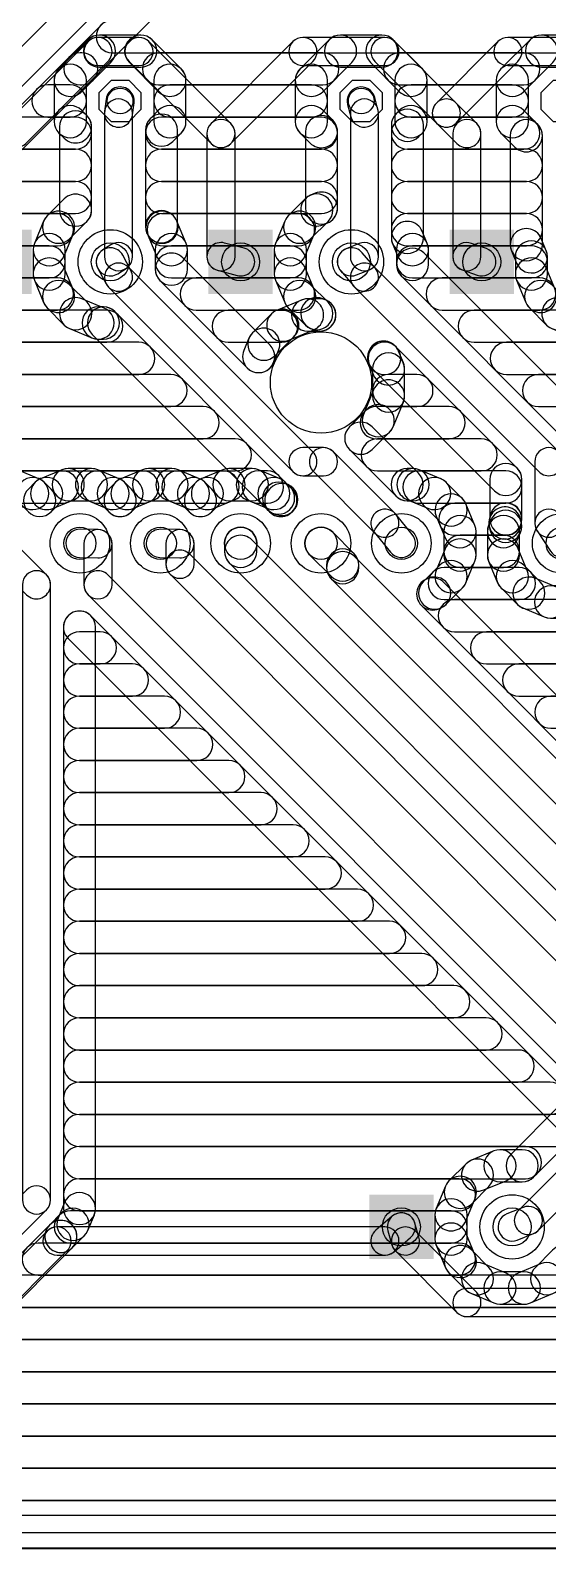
# Model space of a CAD drawing. Extents: x 0 to 108, y 0 to 85.
# Drawn here: x 59.39 to 75.74, y 0 to 47.95 of the extents above; entities that cross this region are included whole.
import ezdxf

# ---------------------------------------------------------------- set-up
doc = ezdxf.new("R2010")
doc.units = 0
for name, color, linetype in [('16', 174, 'CONTINUOUS'), ('17', 94, 'CONTINUOUS'), ('20', 178, 'CONTINUOUS'), ('44', 250, 'CONTINUOUS')]:
    doc.layers.add(name, color=color, linetype=linetype)

# ---------------------------------------------------------------- blocks, each defined once
blk = doc.blocks.new('ROUNDP')
blk.add_circle((0, 0), 0.5)
blk = doc.blocks.new('SQUAREP')
blk.add_solid([(-0.5, -0.5), (0.5, -0.5), (-0.5, 0.5), (0.5, 0.5)])
blk = doc.blocks.new('OCTAGONP')
blk.add_lwpolyline([(-0.5, -0.2071), (-0.5, 0.2071), (-0.2071, 0.5), (0.2071, 0.5), (0.5, 0.2071), (0.5, -0.2071), (0.2071, -0.5), (-0.2071, -0.5)], close=True)

msp = doc.modelspace()

# ---------------------------------------------------------------- linework, layer by layer
at = {"layer": '16'}
for points in [[(54.0734, 41.1385), (62.4935, 49.5586, 1), (61.8649, 50.1872), (53.4448, 41.7671, 1)], [(55.2703, 40.3238), (63.6904, 48.7439, 1), (62.972, 49.4624), (54.5519, 41.0423, 1)], [(61.9801, 47.244), (93.2053, 47.244, 1), (93.2053, 48.26), (61.9801, 48.26, 1)], [(59.255, 44.377), (61.8458, 46.9678, 1), (61.2172, 47.5964), (58.6264, 45.0056, 1)], [(61.2185, 47.654), (60.296, 46.7315, 1), (61.0144, 46.0131), (61.9369, 46.9356, 1)], [(62.8823, 47.8028), (61.5777, 47.8028, 1), (61.5777, 46.7868), (62.8823, 46.7868, 1)], [(61.5315, 46.8376), (62.8269, 46.8376, 1), (62.8269, 47.7266), (61.5315, 47.7266, 1)], [(64.164, 46.7315), (63.2415, 47.654, 1), (62.5231, 46.9356), (63.4456, 46.0131, 1)], [(62.5126, 46.9678), (65.1034, 44.377, 1), (65.732, 45.0056), (63.1412, 47.5964, 1)], [(65.732, 44.377), (68.3228, 46.9678, 1), (67.6942, 47.5964), (65.1034, 45.0056, 1)], [(68.0085, 46.8376), (70.5993, 46.8376, 1), (70.5993, 47.7266), (68.0085, 47.7266, 1)], [(68.8385, 47.654), (67.916, 46.7315, 1), (68.6344, 46.0131), (69.5569, 46.9356, 1)], [(70.5023, 47.8028), (69.1977, 47.8028, 1), (69.1977, 46.7868), (70.5023, 46.7868, 1)], [(71.784, 46.7315), (70.8615, 47.654, 1), (70.1431, 46.9356), (71.0656, 46.0131, 1)], [(70.285, 46.9678), (72.2281, 45.0247, 1), (72.8567, 45.6533), (70.9136, 47.5964, 1)], [(72.8567, 45.0247), (74.7998, 46.9678, 1), (74.1712, 47.5964), (72.2281, 45.6533, 1)], [(74.4855, 46.8376), (77.0763, 46.8376, 1), (77.0763, 47.7266), (74.4855, 47.7266, 1)], [(75.1885, 47.654), (74.266, 46.7315, 1), (74.9844, 46.0131), (75.9069, 46.9356, 1)], [(76.8523, 47.8028), (75.5477, 47.8028, 1), (75.5477, 46.7868), (76.8523, 46.7868, 1)], [(60.9641, 46.228), (61.0189, 46.228, 1), (61.0189, 47.244), (60.9641, 47.244, 1)], [(63.4411, 46.228), (68.6389, 46.228, 1), (68.6389, 47.244), (63.4411, 47.244, 1)], [(71.0611, 46.228), (74.9889, 46.228, 1), (74.9889, 47.244), (71.0611, 47.244, 1)], [(60.1472, 46.3723), (60.1472, 45.0677, 1), (61.1632, 45.0677), (61.1632, 46.3723, 1)], [(64.3128, 45.0677), (64.3128, 46.3723, 1), (63.2968, 46.3723), (63.2968, 45.0677, 1)], [(67.7672, 46.3723), (67.7672, 45.0677, 1), (68.7832, 45.0677), (68.7832, 46.3723, 1)], [(71.9328, 45.0677), (71.9328, 46.3723, 1), (70.9168, 46.3723), (70.9168, 45.0677, 1)], [(74.1172, 46.3723), (74.1172, 45.0677, 1), (75.1332, 45.0677), (75.1332, 46.3723, 1)], [(59.9481, 45.212), (60.6552, 45.212, 1), (60.6552, 46.228), (59.9481, 46.228, 1)], [(62.6198, 45.2803), (62.6706, 45.6613, 1), (61.7894, 45.7787), (61.7386, 45.3977, 1)], [(63.8048, 45.212), (68.2752, 45.212, 1), (68.2752, 46.228), (63.8048, 46.228, 1)], [(70.3811, 45.4535), (70.2795, 45.8345, 1), (69.4205, 45.6055), (69.5221, 45.2245, 1)], [(71.4248, 45.212), (74.6252, 45.212, 1), (74.6252, 46.228), (71.4248, 46.228, 1)], [(60.296, 44.7085), (60.4611, 44.5434, 1), (61.1795, 45.2618), (61.0144, 45.4269, 1)], [(62.6237, 40.8051), (62.6237, 45.339, 1), (61.7347, 45.339), (61.7347, 40.8051, 1)], [(63.8973, 44.4418), (64.164, 44.7085, 1), (63.4456, 45.4269), (63.1789, 45.1602, 1)], [(67.916, 44.7085), (68.2335, 44.391, 1), (68.9519, 45.1094), (68.6344, 45.4269, 1)], [(70.3961, 40.8051), (70.3961, 45.339, 1), (69.5071, 45.339), (69.5071, 40.8051, 1)], [(71.6697, 44.5942), (71.784, 44.7085, 1), (71.0656, 45.4269), (70.9513, 45.3126, 1)], [(72.2281, 45.0247), (72.8758, 44.377, 1), (73.5044, 45.0056), (72.8567, 45.6533, 1)], [(74.266, 44.7085), (74.7105, 44.264, 1), (75.4289, 44.9824), (74.9844, 45.4269, 1)], [(58.9321, 44.196), (60.8203, 44.196, 1), (60.8203, 45.212), (58.9321, 45.212, 1)], [(60.3123, 44.9026), (60.3123, 42.2703, 1), (61.3283, 42.2703), (61.3283, 44.9026, 1)], [(64.0461, 41.7519), (64.0461, 44.801, 1), (63.0301, 44.801), (63.0301, 41.7519, 1)], [(63.5381, 44.196), (68.5927, 44.196, 1), (68.5927, 45.212), (63.5381, 45.212, 1)], [(64.9732, 44.6913), (64.9732, 40.8051, 1), (65.8622, 40.8051), (65.8622, 44.6913, 1)], [(68.0847, 44.7502), (68.0847, 42.3371, 1), (69.1007, 42.3371), (69.1007, 44.7502, 1)], [(71.8185, 41.41), (71.8185, 44.9534, 1), (70.8025, 44.9534), (70.8025, 41.41, 1)], [(71.3105, 44.196), (74.9889, 44.196, 1), (74.9889, 45.212), (71.3105, 45.212, 1)], [(72.7456, 44.6913), (72.7456, 40.8051, 1), (73.6346, 40.8051), (73.6346, 44.6913, 1)], [(74.5617, 44.6232), (74.5617, 41.1825, 1), (75.5777, 41.1825), (75.5777, 44.6232, 1)], [(57.9161, 43.18), (60.8203, 43.18, 1), (60.8203, 44.196), (57.9161, 44.196, 1)], [(63.5381, 43.18), (68.5927, 43.18, 1), (68.5927, 44.196), (63.5381, 44.196, 1)], [(71.3105, 43.18), (75.0697, 43.18, 1), (75.0697, 44.196), (71.3105, 44.196, 1)], [(56.9001, 42.164), (60.8203, 42.164, 1), (60.8203, 43.18), (56.9001, 43.18, 1)], [(63.5381, 42.164), (68.5927, 42.164, 1), (68.5927, 43.18), (63.5381, 43.18, 1)], [(71.3105, 42.164), (75.0697, 42.164, 1), (75.0697, 43.18), (71.3105, 43.18, 1)], [(60.4611, 42.6295), (59.9243, 42.0927, 1), (60.6427, 41.3743), (61.1795, 41.9111, 1)], [(68.0873, 42.6357), (67.5443, 42.0927, 1), (68.2627, 41.3743), (68.8057, 41.9173, 1)], [(68.3983, 42.8064), (68.2521, 42.7458, 1), (68.6409, 41.8072), (68.7871, 41.8677, 1)], [(59.8142, 41.9279), (59.5203, 41.2184, 1), (60.4589, 40.8296), (60.7528, 41.5391, 1)], [(63.9157, 42.0927), (63.8973, 42.1111, 1), (63.1789, 41.3927), (63.1973, 41.3743, 1)], [(64.3197, 41.2184), (64.0258, 41.9279, 1), (63.0872, 41.5391), (63.3811, 40.8296, 1)], [(67.4342, 41.9279), (67.1403, 41.2184, 1), (68.0789, 40.8296), (68.3728, 41.5391, 1)], [(55.8841, 41.148), (60.2514, 41.148, 1), (60.2514, 42.164), (55.8841, 42.164, 1)], [(63.5886, 41.148), (67.8714, 41.148, 1), (67.8714, 42.164), (63.5886, 42.164, 1)], [(71.3105, 41.148), (75.0697, 41.148, 1), (75.0697, 42.164), (71.3105, 42.164, 1)], [(71.9397, 41.2184), (71.7798, 41.6044, 1), (70.8412, 41.2156), (71.0011, 40.8296, 1)], [(59.4816, 41.024), (59.4816, 40.256, 1), (60.4976, 40.256), (60.4976, 41.024, 1)], [(61.9404, 41.18), (61.6812, 41.0149, 1), (62.1588, 40.2651), (62.418, 40.4302, 1)], [(64.3584, 40.408), (64.3584, 41.024, 1), (63.3424, 41.024), (63.3424, 40.408, 1)], [(65.3037, 40.3755), (65.926, 40.2104, 1), (66.154, 41.0696), (65.5317, 41.2347, 1)], [(67.1016, 41.024), (67.1016, 40.256, 1), (68.1176, 40.256), (68.1176, 41.024, 1)], [(69.7861, 41.2176), (69.3745, 41.0525, 1), (69.7055, 40.2275), (70.1171, 40.3926, 1)], [(71.9784, 40.5604), (71.9784, 41.024, 1), (70.9624, 41.024), (70.9624, 40.5604, 1)], [(73.0428, 40.3857), (73.5127, 40.2206, 1), (73.8073, 41.0594), (73.3374, 41.2245, 1)], [(74.6004, 40.9881), (74.7603, 40.6021, 1), (75.6989, 40.9909), (75.539, 41.3769, 1)], [(74.7216, 40.7965), (74.7216, 40.256, 1), (75.7376, 40.256), (75.7376, 40.7965, 1)], [(54.8681, 40.132), (59.9896, 40.132, 1), (59.9896, 41.148), (54.8681, 41.148, 1)], [(59.5203, 40.0616), (59.8142, 39.3521, 1), (60.7528, 39.7409), (60.4589, 40.4504, 1)], [(62.5708, 40.3677), (62.3116, 40.8503, 1), (61.5284, 40.4297), (61.7876, 39.9471, 1)], [(63.8504, 40.132), (67.6096, 40.132, 1), (67.6096, 41.148), (63.8504, 41.148, 1)], [(66.9691, 38.0077), (64.2096, 40.7672, 1), (63.4912, 40.0488), (66.2507, 37.2893, 1)], [(67.1403, 40.0616), (67.4342, 39.3521, 1), (68.3728, 39.7409), (68.0789, 40.4504, 1)], [(70.2898, 40.4458), (69.8782, 40.9284, 1), (69.2018, 40.3516), (69.6134, 39.869, 1)], [(71.4704, 40.132), (75.2296, 40.132, 1), (75.2296, 41.148), (71.4704, 41.148, 1)], [(77.2921, 35.4571), (71.8296, 40.9196, 1), (71.1112, 40.2012), (76.5737, 34.7386, 1)], [(74.7603, 40.0616), (75.0542, 39.3521, 1), (75.9928, 39.7409), (75.6989, 40.4504, 1)], [(61.8649, 39.8431), (67.6942, 34.0138, 1), (68.3228, 34.6424), (62.4935, 40.4717, 1)], [(69.6373, 39.8431), (75.4666, 34.0138, 1), (76.0952, 34.6424), (70.2659, 40.4717, 1)], [(53.2044, 39.116), (60.2514, 39.116, 1), (60.2514, 40.132), (53.2044, 40.132, 1)], [(59.9243, 39.1873), (60.4673, 38.6443, 1), (61.1857, 39.3627), (60.6427, 39.9057, 1)], [(64.6344, 39.116), (67.8714, 39.116, 1), (67.8714, 40.132), (64.6344, 40.132, 1)], [(67.5443, 39.1873), (68.0873, 38.6443, 1), (68.8057, 39.3627), (68.2627, 39.9057, 1)], [(72.4068, 39.116), (75.4914, 39.116, 1), (75.4914, 40.132), (72.4068, 40.132, 1)], [(75.1643, 39.1873), (75.7073, 38.6443, 1), (76.4257, 39.3627), (75.8827, 39.9057, 1)], [(60.6321, 38.5342), (61.3416, 38.2403, 1), (61.7304, 39.1789), (61.0209, 39.4728, 1)], [(67.9612, 39.4327), (67.1771, 39.1079, 1), (67.5659, 38.1693), (68.35, 38.4941, 1)], [(68.5433, 39.4714), (68.1556, 39.4714, 1), (68.1556, 38.4554), (68.5433, 38.4554, 1)], [(68.2521, 38.5341), (68.3489, 38.4941, 1), (68.7377, 39.4327), (68.6409, 39.4728, 1)], [(75.8721, 38.5342), (76.5816, 38.2403, 1), (76.9704, 39.1789), (76.2609, 39.4728, 1)], [(52.1884, 38.1), (61.8068, 38.1, 1), (61.8068, 39.116), (52.1884, 39.116, 1)], [(61.536, 38.2016), (61.7052, 38.2016, 1), (61.7052, 39.2176), (61.536, 39.2176, 1)], [(61.346, 38.3504), (66.8795, 32.8169, 1), (67.598, 33.5353), (62.0644, 39.0688, 1)], [(65.6504, 38.1), (67.3409, 38.1, 1), (67.3409, 39.116), (65.6504, 39.116, 1)], [(67.0123, 38.9978), (66.4122, 38.3977, 1), (67.1306, 37.6793), (67.7307, 38.2794, 1)], [(73.4228, 38.1), (77.0128, 38.1, 1), (77.0128, 39.116), (73.4228, 39.116, 1)], [(66.3021, 38.2329), (66.1405, 37.8429, 1), (67.0792, 37.4541), (67.2407, 37.8441, 1)], [(51.1724, 37.084), (62.8228, 37.084, 1), (62.8228, 38.1), (51.1724, 38.1, 1)], [(71.1827, 37.4488), (71.0275, 37.8234, 1), (70.0889, 37.4346), (70.2441, 37.06, 1)], [(70.199, 37.2698), (74.0628, 33.406, 1), (74.7812, 34.1244), (70.9174, 37.9882, 1)], [(70.5735, 37.084), (70.5952, 37.084, 1), (70.5952, 38.1), (70.5735, 38.1, 1)], [(74.4388, 37.084), (77.0128, 37.084, 1), (77.0128, 38.1), (74.4388, 38.1, 1)], [(71.2214, 36.4056), (71.2214, 37.2544, 1), (70.2054, 37.2544), (70.2054, 36.4056, 1)], [(50.1564, 36.068), (63.8388, 36.068, 1), (63.8388, 37.084), (50.1564, 37.084, 1)], [(70.7134, 36.068), (71.6112, 36.068, 1), (71.6112, 37.084), (70.7134, 37.084, 1)], [(75.4548, 36.068), (77.0128, 36.068, 1), (77.0128, 37.084), (75.4548, 37.084, 1)], [(70.8579, 35.4271), (71.1827, 36.2112, 1), (70.2441, 36.6), (69.9193, 35.8159, 1)], [(51.751, 35.052), (64.8548, 35.052, 1), (64.8548, 36.068), (51.751, 36.068, 1)], [(70.1958, 34.7103), (70.7478, 35.2623, 1), (70.0294, 35.9807), (69.4774, 35.4287, 1)], [(70.3271, 35.052), (72.6272, 35.052, 1), (72.6272, 36.068), (70.3271, 36.068, 1)], [(71.6611, 33.9634), (70.1958, 35.4287, 1), (69.4774, 34.7103), (70.9427, 33.245, 1)], [(52.6563, 34.036), (65.8708, 34.036, 1), (65.8708, 35.052), (52.6563, 35.052, 1)], [(70.3621, 34.036), (73.6432, 34.036, 1), (73.6432, 35.052), (70.3621, 35.052, 1)], [(68.0085, 33.8836), (68.6562, 33.8836, 1), (68.6562, 34.7726), (68.0085, 34.7726, 1)], [(68.3419, 34.0138), (70.285, 32.0707, 1), (70.9136, 32.6993), (68.9705, 34.6424, 1)], [(75.3364, 34.3281), (75.3364, 32.385, 1), (76.2254, 32.385), (76.2254, 34.3281, 1)], [(59.6647, 33.7912), (58.9832, 34.0735, 1), (58.5944, 33.1349), (59.2759, 32.8526, 1)], [(60.3968, 34.0735), (59.7153, 33.7912, 1), (60.1041, 32.8526), (60.7856, 33.1349, 1)], [(61.3288, 34.1122), (60.5912, 34.1122, 1), (60.5912, 33.0962), (61.3288, 33.0962, 1)], [(62.2047, 33.7912), (61.5232, 34.0735, 1), (61.1344, 33.1349), (61.8159, 32.8526, 1)], [(62.9368, 34.0735), (62.2553, 33.7912, 1), (62.6441, 32.8526), (63.3256, 33.1349, 1)], [(63.8688, 34.1122), (63.1312, 34.1122, 1), (63.1312, 33.0962), (63.8688, 33.0962, 1)], [(64.7447, 33.7912), (64.0632, 34.0735, 1), (63.6744, 33.1349), (64.3559, 32.8526, 1)], [(65.4768, 34.0735), (64.7953, 33.7912, 1), (65.1841, 32.8526), (65.8656, 33.1349, 1)], [(66.4088, 34.1122), (65.6712, 34.1122, 1), (65.6712, 33.0962), (66.4088, 33.0962, 1)], [(67.2847, 33.7912), (66.6032, 34.0735, 1), (66.2144, 33.1349), (66.8959, 32.8526, 1)], [(71.4888, 34.1122), (71.3019, 34.1122, 1), (71.3019, 33.0962), (71.4888, 33.0962, 1)], [(72.3647, 33.7912), (71.6832, 34.0735, 1), (71.2944, 33.1349), (71.9759, 32.8526, 1)], [(73.914, 33.7652), (73.914, 32.5227, 1), (74.93, 32.5227), (74.93, 33.7652, 1)], [(58.9728, 33.02), (60.4072, 33.02, 1), (60.4072, 34.036), (58.9728, 34.036, 1)], [(60.0492, 33.4614), (59.8295, 33.6811, 1), (59.1111, 32.9627), (59.3308, 32.743, 1)], [(59.5505, 33.6811), (59.3308, 33.4614, 1), (60.0492, 32.743), (60.2689, 32.9627, 1)], [(61.5128, 33.02), (62.9472, 33.02, 1), (62.9472, 34.036), (61.5128, 34.036, 1)], [(62.5892, 33.4614), (62.3695, 33.6811, 1), (61.6511, 32.9627), (61.8708, 32.743, 1)], [(62.0905, 33.6811), (61.8708, 33.4614, 1), (62.5892, 32.743), (62.8089, 32.9627, 1)], [(64.0528, 33.02), (65.4872, 33.02, 1), (65.4872, 34.036), (64.0528, 34.036, 1)], [(65.1292, 33.4614), (64.9095, 33.6811, 1), (64.1911, 32.9627), (64.4108, 32.743, 1)], [(64.6305, 33.6811), (64.4108, 33.4614, 1), (65.1292, 32.743), (65.3489, 32.9627, 1)], [(66.5928, 33.02), (66.8868, 33.02, 1), (66.8868, 34.036), (66.5928, 34.036, 1)], [(67.6692, 33.4614), (67.4495, 33.6811, 1), (66.7311, 32.9627), (66.9508, 32.743, 1)], [(67.0443, 32.7067), (67.147, 32.6642, 1), (67.5357, 33.6029), (67.4331, 33.6454, 1)], [(66.9822, 33.4928), (66.9508, 33.4615, 1), (67.6692, 32.743), (67.7005, 32.7744, 1)], [(71.6728, 33.02), (74.422, 33.02, 1), (74.422, 34.036), (71.6728, 34.036, 1)], [(73.0511, 33.1595), (72.5295, 33.6811, 1), (71.8111, 32.9627), (72.3327, 32.4411, 1)], [(73.4435, 32.3132), (73.1612, 32.9947, 1), (72.2226, 32.6059), (72.5049, 31.9244, 1)], [(70.2556, 32.1032), (70.7763, 31.4682, 1), (71.4637, 32.0318), (70.943, 32.6668, 1)], [(72.8113, 32.004), (74.4198, 32.004, 1), (74.4198, 33.02), (72.8113, 33.02, 1)], [(73.4822, 31.3812), (73.4822, 32.1188, 1), (72.4662, 32.1188), (72.4662, 31.3812, 1)], [(73.9464, 32.482), (73.8765, 32.3132, 1), (74.8151, 31.9244), (74.885, 32.0932, 1)], [(73.8378, 32.1188), (73.8378, 31.3812, 1), (74.8538, 31.3812), (74.8538, 32.1188, 1)], [(73.9243, 32.6247), (73.8977, 32.4948, 1), (74.8931, 32.2909), (74.9197, 32.4208, 1)], [(73.8966, 32.2966), (73.9169, 32.1913, 1), (74.9145, 32.3839), (74.8942, 32.4891, 1)], [(75.4099, 32.1402), (75.829, 31.5052, 1), (76.571, 31.9948), (76.1519, 32.6298, 1)], [(57.9787, 31.423), (59.2741, 30.1276, 1), (59.9027, 30.7562), (58.6073, 32.0516, 1)], [(61.5414, 32.1817), (60.9699, 32.1944, 1), (60.9501, 31.3056), (61.5216, 31.2929, 1)], [(61.976, 30.4419), (61.976, 31.7373, 1), (61.087, 31.7373), (61.087, 30.4419, 1)], [(64.1314, 32.1817), (63.5091, 32.1944, 1), (63.4909, 31.3056), (64.1132, 31.2929, 1)], [(64.5668, 31.0896), (64.5668, 31.7373, 1), (63.6778, 31.7373), (63.6778, 31.0896, 1)], [(66.548, 31.496), (66.548, 31.75, 1), (65.532, 31.75), (65.532, 31.496, 1)], [(69.625, 31.4234), (68.9392, 32.1092, 1), (68.2208, 31.3908), (68.9066, 30.705, 1)], [(78.0832, 20.1712), (66.3992, 31.8552, 1), (65.6808, 31.1368), (77.3648, 19.4528, 1)], [(73.1612, 30.5053), (73.4435, 31.1868, 1), (72.5049, 31.5756), (72.2226, 30.8941, 1)], [(72.9742, 30.988), (74.3458, 30.988, 1), (74.3458, 32.004), (72.9742, 32.004, 1)], [(73.8765, 31.1868), (74.1588, 30.5053, 1), (75.0974, 30.8941), (74.8151, 31.5756, 1)], [(77.3906, 18.4499), (64.4366, 31.4039, 1), (63.808, 30.7753), (76.762, 17.8213, 1)], [(69.7738, 30.982), (69.7738, 31.0642, 1), (68.7578, 31.0642), (68.7578, 30.982, 1)], [(79.017, 21.9492), (69.625, 31.3412, 1), (68.9066, 30.6228), (78.2986, 21.2308, 1)], [(72.5295, 29.8189), (73.0511, 30.3405, 1), (72.3327, 31.0589), (71.8111, 30.5373, 1)], [(74.2689, 30.3405), (74.7905, 29.8189, 1), (75.5089, 30.5373), (74.9873, 31.0589, 1)], [(59.1439, 30.4419), (59.1439, 11.0109, 1), (60.0329, 11.0109), (60.0329, 30.4419, 1)], [(78.686, 13.916), (61.8458, 30.7562, 1), (61.2172, 30.1276), (78.0574, 13.2874, 1)], [(72.4722, 29.972), (74.8478, 29.972, 1), (74.8478, 30.988), (72.4722, 30.988, 1)], [(72.3017, 29.6827), (72.3647, 29.7087, 1), (71.9759, 30.6474), (71.9129, 30.6213, 1)], [(79.6061, 23.3716), (72.4665, 30.5112, 1), (71.7481, 29.7928), (78.8877, 22.6532, 1)], [(74.9553, 29.7088), (75.6368, 29.4265, 1), (76.0256, 30.3651), (75.3441, 30.6474, 1)], [(75.8312, 29.3878), (76.5688, 29.3878, 1), (76.5688, 30.4038), (75.8312, 30.4038, 1)], [(72.7953, 28.956), (92.9599, 28.956, 1), (92.9599, 29.972), (72.7953, 29.972, 1)], [(61.4553, 10.7406), (61.4553, 29.1043, 1), (60.4393, 29.1043), (60.4393, 10.7406, 1)], [(60.5881, 28.7451), (76.0907, 13.2425, 1), (76.8091, 13.9609), (61.3065, 29.4635, 1)], [(60.9473, 27.94), (61.6036, 27.94, 1), (61.6036, 28.956), (60.9473, 28.956, 1)], [(73.8113, 27.94), (91.9439, 27.94, 1), (91.9439, 28.956), (73.8113, 28.956, 1)], [(60.9473, 26.924), (62.6196, 26.924, 1), (62.6196, 27.94), (60.9473, 27.94, 1)], [(74.8273, 26.924), (90.9279, 26.924, 1), (90.9279, 27.94), (74.8273, 27.94, 1)], [(60.9473, 25.908), (63.6356, 25.908, 1), (63.6356, 26.924), (60.9473, 26.924, 1)], [(75.8433, 25.908), (89.9119, 25.908, 1), (89.9119, 26.924), (75.8433, 26.924, 1)], [(60.9473, 24.892), (64.6516, 24.892, 1), (64.6516, 25.908), (60.9473, 25.908, 1)], [(60.9473, 23.876), (65.6676, 23.876, 1), (65.6676, 24.892), (60.9473, 24.892, 1)], [(60.9473, 22.86), (66.6836, 22.86, 1), (66.6836, 23.876), (60.9473, 23.876, 1)], [(60.9473, 21.844), (67.6996, 21.844, 1), (67.6996, 22.86), (60.9473, 22.86, 1)], [(60.9473, 20.828), (68.7156, 20.828, 1), (68.7156, 21.844), (60.9473, 21.844, 1)], [(60.9473, 19.812), (69.7316, 19.812, 1), (69.7316, 20.828), (60.9473, 20.828, 1)], [(60.9473, 18.796), (70.7476, 18.796, 1), (70.7476, 19.812), (60.9473, 19.812, 1)], [(60.9473, 17.78), (71.7636, 17.78, 1), (71.7636, 18.796), (60.9473, 18.796, 1)], [(60.9473, 16.764), (72.7796, 16.764, 1), (72.7796, 17.78), (60.9473, 17.78, 1)], [(60.9473, 15.748), (73.7956, 15.748, 1), (73.7956, 16.764), (60.9473, 16.764, 1)], [(60.9473, 14.732), (74.8116, 14.732, 1), (74.8116, 15.748), (60.9473, 15.748, 1)], [(60.9473, 13.716), (75.8276, 13.716, 1), (75.8276, 14.732), (60.9473, 14.732, 1)], [(76.0907, 13.9609), (74.5794, 12.4496, 1), (75.2978, 11.7312), (76.8091, 13.2425, 1)], [(75.4475, 10.0489), (78.686, 13.2874, 1), (78.0574, 13.916), (74.8189, 10.6775, 1)], [(60.9473, 12.7), (76.0562, 12.7, 1), (76.0562, 13.716), (60.9473, 13.716, 1)], [(60.9473, 11.684), (75.0402, 11.684, 1), (75.0402, 12.7), (60.9473, 12.7, 1)], [(74.0416, 12.5597), (73.3321, 12.2658, 1), (73.7209, 11.3272), (74.4304, 11.6211, 1)], [(74.9386, 12.5984), (74.236, 12.5984, 1), (74.236, 11.5824), (74.9386, 11.5824, 1)], [(73.1673, 12.1557), (72.6243, 11.6127, 1), (73.3427, 10.8943), (73.8857, 11.4373, 1)], [(60.9473, 10.668), (72.9514, 10.668, 1), (72.9514, 11.684), (60.9473, 11.684, 1)], [(72.5142, 11.4479), (72.2203, 10.7384, 1), (73.1589, 10.3496), (73.4528, 11.0591, 1)], [(59.2741, 11.3252), (54.7402, 6.7913, 1), (55.3688, 6.1627), (59.9027, 10.6966, 1)], [(61.2097, 10.0467), (61.4166, 10.5462, 1), (60.478, 10.935), (60.2711, 10.4355, 1)], [(72.1816, 10.544), (72.1816, 9.776, 1), (73.1976, 9.776), (73.1976, 10.544, 1)], [(60.7174, 9.4997), (61.0996, 9.8819, 1), (60.3812, 10.6004), (59.9989, 10.2181, 1)], [(60.6593, 9.652), (72.6896, 9.652, 1), (72.6896, 10.668), (60.6593, 10.668, 1)], [(70.8879, 9.3774), (71.4086, 9.8219, 1), (70.8314, 10.4981), (70.3107, 10.0536, 1)], [(71.6744, 9.8376), (71.5474, 10.2821, 1), (70.6926, 10.0379), (70.8196, 9.5934, 1)], [(74.9696, 10.7765), (74.4564, 10.5733, 1), (74.7836, 9.7467), (75.2968, 9.9499, 1)], [(56.0165, 4.8673), (60.5504, 9.4012, 1), (59.9218, 10.0298), (55.3879, 5.4959, 1)], [(56.1835, 4.9658), (60.7174, 9.4997, 1), (59.9989, 10.2181), (55.465, 5.6842, 1)], [(60.2361, 9.271), (70.5993, 9.271, 1), (70.5993, 10.16), (60.2361, 10.16, 1)], [(60.3582, 9.3509), (60.3582, 9.3509, 1), (60.3582, 10.3669), (60.3582, 10.3669, 1)], [(73.5044, 8.0867), (71.5613, 10.0298, 1), (70.9327, 9.4012), (72.8758, 7.4581, 1)], [(72.2203, 9.5816), (72.5142, 8.8721, 1), (73.4528, 9.2609), (73.1589, 9.9704, 1)], [(59.6433, 8.636), (72.9514, 8.636, 1), (72.9514, 9.652), (59.6433, 9.652, 1)], [(72.6243, 8.7073), (73.1673, 8.1643, 1), (73.8857, 8.8827), (73.3427, 9.4257, 1)], [(76.0727, 8.1643), (76.6157, 8.7073, 1), (75.8973, 9.4257), (75.3543, 8.8827, 1)], [(58.6273, 7.62), (107.0866, 7.62, 1), (107.0866, 8.636), (58.6273, 8.636, 1)], [(73.3321, 8.0542), (74.0416, 7.7603, 1), (74.4304, 8.6989), (73.7209, 8.9928, 1)], [(74.236, 7.7216), (75.004, 7.7216, 1), (75.004, 8.7376), (74.236, 8.7376, 1)], [(75.1984, 7.7603), (75.9079, 8.0542, 1), (75.5191, 8.9928), (74.8096, 8.6989, 1)], [(76.4286, 8.2169), (73.1901, 8.2169, 1), (73.1901, 7.3279), (76.4286, 7.3279, 1)], [(57.6113, 6.604), (107.0866, 6.604, 1), (107.0866, 7.62), (57.6113, 7.62, 1)], [(56.5953, 5.588), (107.0866, 5.588, 1), (107.0866, 6.604), (56.5953, 6.604, 1)], [(0.5334, 4.572), (107.0866, 4.572, 1), (107.0866, 5.588), (0.5334, 5.588, 1)], [(0.5334, 3.556), (107.0866, 3.556, 1), (107.0866, 4.572), (0.5334, 4.572, 1)], [(0.5334, 2.54), (107.0866, 2.54, 1), (107.0866, 3.556), (0.5334, 3.556, 1)], [(0.5334, 1.524), (107.0866, 1.524, 1), (107.0866, 2.54), (0.5334, 2.54, 1)], [(0.5334, 0.508), (107.0866, 0.508, 1), (107.0866, 1.524), (0.5334, 1.524, 1)], [(107.0866, 1.0414), (0.5334, 1.0414, 1), (0.5334, 0.0254), (107.0866, 0.0254, 1)]]:
    msp.add_lwpolyline(points, format="xyb", close=True, dxfattribs=at)
at = {"layer": '20'}
msp.add_line((0, 0), (107.62, 0), dxfattribs=at)
msp.add_circle((68.58, 36.83), 1.6, dxfattribs=at)
at = {"layer": '44'}
for centre, radius in [((62.23, 45.72), 0.4064), ((69.85, 45.72), 0.4064), ((61.92, 40.64), 0.6), ((66.04, 40.64), 0.6), ((69.54, 40.64), 0.6), ((73.66, 40.64), 0.6), ((60.96, 31.75), 0.508), ((63.5, 31.75), 0.508), ((66.04, 31.75), 0.508), ((68.58, 31.75), 0.508), ((71.12, 31.75), 0.508), ((76.2, 31.75), 0.508), ((71.12, 10.16), 0.6), ((74.62, 10.16), 0.6)]:
    msp.add_circle(centre, radius, dxfattribs=at)

# ---------------------------------------------------------------- block references
at = {"layer": '17'}
for name, p, xscale, yscale, rotation in [('OCTAGONP', (62.23, 45.72), 1.3208, 1.3208, 270), ('OCTAGONP', (69.85, 45.72), 1.3208, 1.3208, 270), ('OCTAGONP', (76.2, 45.72), 1.3208, 1.3208, 270), ('ROUNDP', (60.96, 31.75), 1.8796, 1.8796, 90), ('ROUNDP', (63.5, 31.75), 1.8796, 1.8796, 90), ('ROUNDP', (66.04, 31.75), 1.8796, 1.8796, 90), ('ROUNDP', (68.58, 31.75), 1.8796, 1.8796, 90), ('ROUNDP', (71.12, 31.75), 1.8796, 1.8796, 90), ('ROUNDP', (76.2, 31.75), 1.8796, 1.8796, 90)]:
    msp.add_blockref(name, p, dxfattribs=dict(at, xscale=xscale, yscale=yscale, rotation=rotation))
at = {"layer": '17', "xscale": 2.032, "yscale": 2.032}
for name, p in [('SQUAREP', (58.42, 40.64)), ('ROUNDP', (61.92, 40.64)), ('SQUAREP', (66.04, 40.64)), ('ROUNDP', (69.54, 40.64)), ('SQUAREP', (73.66, 40.64)), ('SQUAREP', (71.12, 10.16)), ('ROUNDP', (74.62, 10.16))]:
    msp.add_blockref(name, p, dxfattribs=at)

doc.saveas('drawing.dxf')
